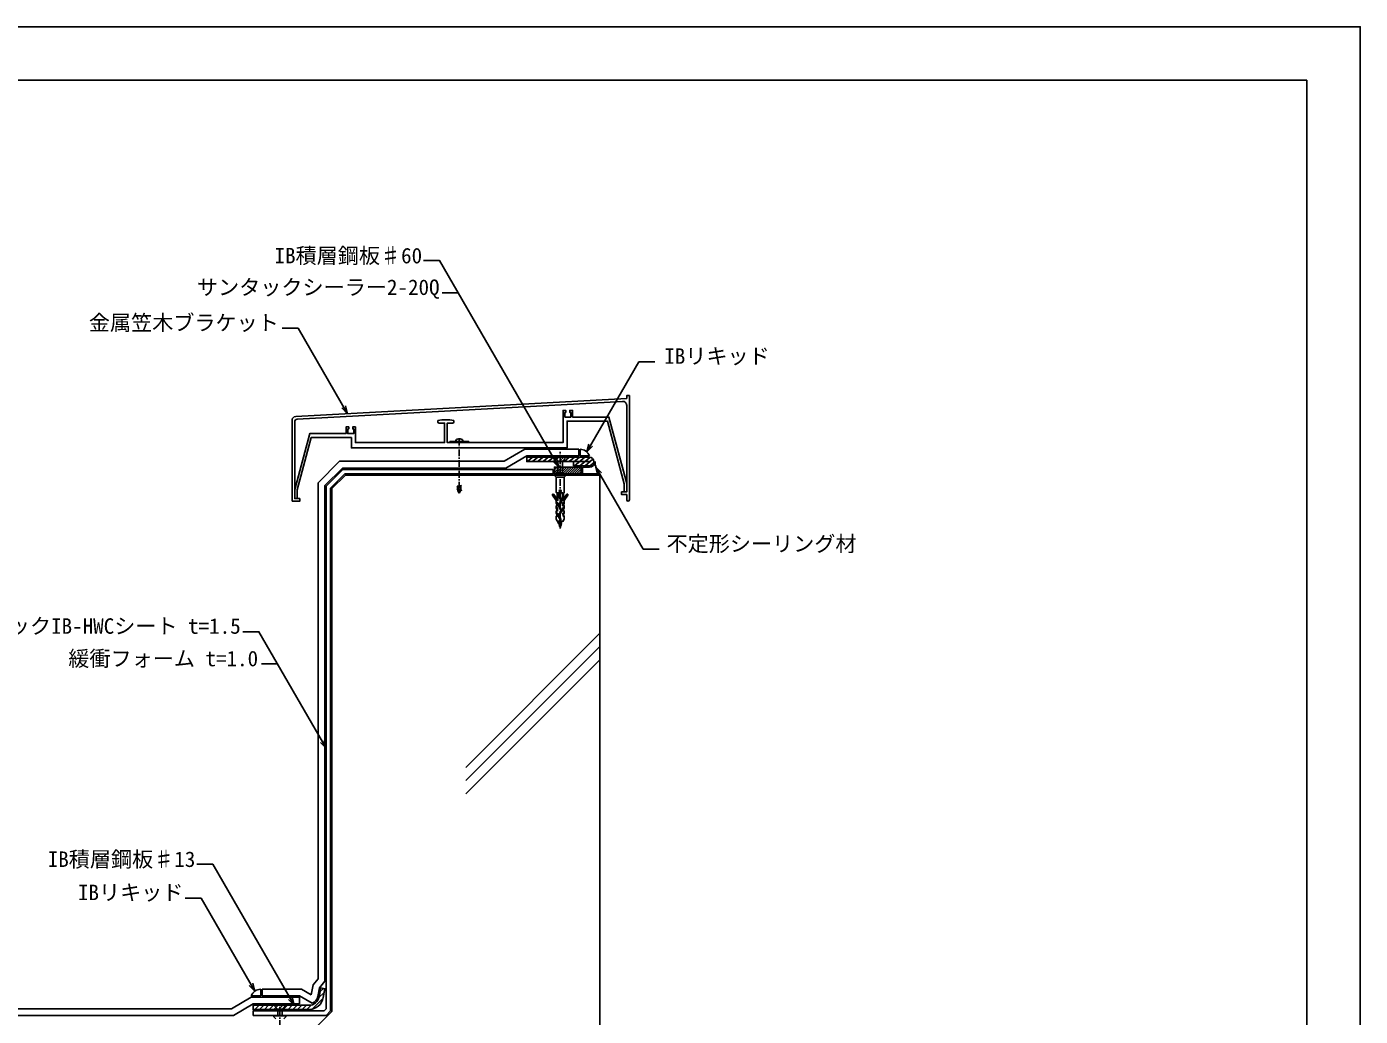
# Model space of a CAD drawing. Units: millimetres on the paper, with parts at other scales. Extents: x -210 to 1470, y -148 to 1040.
# Drawn here: x 475 to 1470, y 301 to 1040 of the extents above; entities that cross this region are included whole.
import ezdxf
from ezdxf.enums import TextEntityAlignment as Align

# ---------------------------------------------------------------- set-up
doc = ezdxf.new("R2010")
doc.units = ezdxf.units.MM
doc.linetypes.add('CHAIN1', pattern=[8, 5, -1, 1, -1])
for name, color, linetype in [('0-1_IBｼｰﾄ', 7, 'Continuous'), ('0-2_IBリキッド', 7, 'Continuous'), ('0-3_シーリング(IBｼﾘｺｰﾝ)', 7, 'Continuous'), ('0-4_ブチルﾃｰﾌﾟ', 4, 'Continuous'), ('0-5_中心線', 1, 'CHAIN1'), ('0-7_図面枠', 7, 'Continuous'), ('0-8_寸法線', 7, 'Continuous'), ('0-9_文字', 5, 'Continuous'), ('0-C_緩衝フォーム', 7, 'Continuous'), ('0-E_躯体', 7, 'Continuous'), ('0-F_輪郭線', 2, 'Continuous'), ('1-0_部材(積層鋼板)', 4, 'Continuous'), ('1-1_部材(ﾋﾞｽ類)', 7, 'Continuous'), ('1-2_鋼材(笠木)', 7, 'Continuous')]:
    doc.layers.add(name, color=color, linetype=linetype)
doc.styles.add('MS Gothic', font='')
doc.styles.get('MS Gothic').set_extended_font_data('MS Gothic')

msp = doc.modelspace()

# ---------------------------------------------------------------- linework, layer by layer
at = {"layer": '0-1_IBｼｰﾄ'}
for p, q in [((708.269, 715.253), (692.216, 699.2)), ((710.34, 710.253), (697.216, 697.129)), ((708.269, 715.253), (830.924, 715.253)), ((710.34, 710.253), (832.264, 710.253)), ((692.216, 329.244), (692.216, 699.2)), ((697.216, 327.424), (697.216, 697.129)), ((688.421, 324.721), (692.216, 329.244)), ((679.666, 321.42), (650.336, 321.42)), ((650.336, 316.42), (650.336, 321.42)), ((687.084, 317.137), (679.666, 321.42)), ((687.084, 317.137), (688.421, 324.721)), ((642.336, 315.42), (627.613, 306.92)), ((643.675, 310.42), (628.953, 301.92)), ((643.675, 310.42), (678.326, 310.42)), ((678.326, 316.42), (650.336, 316.42)), ((687.861, 310.915), (678.326, 316.42)), ((182.549, 306.92), (627.613, 306.92)), ((182.549, 301.92), (628.953, 301.92))]:
    msp.add_line(p, q, dxfattribs=at)
for points in [[(832.264, 710.253), (847.852, 719.253), (886.686, 719.253), (886.686, 724.253), (846.513, 724.253), (830.924, 715.253)], [(691.957, 315.984), (693.112, 322.534), (697.216, 327.424)], [(678.326, 310.42), (678.326, 315.42), (642.336, 315.42)]]:
    msp.add_lwpolyline(points, dxfattribs=at)
msp.add_arc((685.326, 317.153), 6.733, 292.11188, 350, dxfattribs=at)
at = {"layer": '0-2_IBリキッド'}
for p, q in [((887.686, 719.253), (887.686, 724.253)), ((894.686, 719.253), (887.686, 719.253)), ((649.336, 316.42), (649.336, 321.42)), ((649.336, 316.42), (642.336, 316.42))]:
    msp.add_line(p, q, dxfattribs=at)
for centre, start, end in [((887.686, 716.853), 18.92464, 90), ((649.336, 314.02), 90, 161.07536)]:
    msp.add_arc(centre, 7.4, start, end, dxfattribs=at)
at = {"layer": '0-3_シーリング(IBｼﾘｺｰﾝ)'}
msp.add_line((894.686, 710.92), (889.549, 710.92), dxfattribs=at)
msp.add_lwpolyline([(889.549, 710.92), (889.549, 705.92), (902.549, 705.92)], dxfattribs=at)
for centre, radius, start, end in [((894.686, 715.086), 4.167, 270, 0), ((911.472, 714.847), 12.622, 178.91332, 225.01328)]:
    msp.add_arc(centre, radius, start, end, dxfattribs=at)
at = {"layer": '0-4_ブチルﾃｰﾌﾟ'}
for p, q in [((868.549, 710.575), (868.894, 710.92)), ((868.549, 708.807), (870.662, 710.92)), ((868.549, 707.039), (872.43, 710.92)), ((869.197, 705.92), (874.197, 710.92)), ((870.965, 705.92), (875.965, 710.92)), ((872.733, 705.92), (877.733, 710.92)), ((874.501, 705.92), (879.501, 710.92)), ((876.268, 705.92), (881.268, 710.92)), ((878.036, 705.92), (883.036, 710.92)), ((879.804, 705.92), (884.804, 710.92)), ((881.572, 705.92), (886.572, 710.92)), ((883.34, 705.92), (888.34, 710.92)), ((885.107, 705.92), (888.549, 709.361)), ((886.875, 705.92), (888.549, 707.594))]:
    msp.add_line(p, q, dxfattribs=at)
at = {"layer": '0-4_ブチルﾃｰﾌﾟ', "color": 7}
msp.add_lwpolyline([(868.549, 705.92), (888.549, 705.92), (888.549, 710.92), (868.549, 710.92)], close=True, dxfattribs=at)
at = {"layer": '0-5_中心線'}
for p, q in [((797.549, 732.053), (797.549, 691.583)), ((872.852, 665.023), (872.852, 722.387)), ((663.675, 245.352), (663.675, 310.42))]:
    msp.add_line(p, q, dxfattribs=at)
at = {"layer": '0-7_図面枠'}
msp.add_lwpolyline([(1470, -148.5), (1470, 1039.5), (-210, 1039.5), (-210, -148.5)], close=True, dxfattribs=at)
at = {"layer": '0-8_寸法線'}
for p, q in [((796.714, 841.018), (784.714, 841.018)), ((677.305, 814.658), (665.305, 814.658)), ((714.171, 750.805), (677.305, 814.658)), ((892.651, 722.34), (931.474, 789.584)), ((931.474, 789.584), (943.474, 789.584)), ((899.451, 711), (934.766, 649.832)), ((934.766, 649.832), (946.766, 649.832)), ((661.901, 564.122), (649.901, 564.122)), ((613.582, 414.723), (601.582, 414.723)), ((674.378, 309.42), (613.582, 414.723)), ((604.955, 389.462), (592.955, 389.462)), ((645.035, 320.041), (604.955, 389.462))]:
    msp.add_line(p, q, dxfattribs=at)
for points in [[(871.825, 710.92), (782.857, 865.018), (770.857, 865.018)], [(709.928, 755.048), (714.171, 750.805), (712.618, 756.6)], [(896.894, 726.583), (892.651, 722.34), (894.204, 728.135)], [(867.583, 715.162), (871.825, 710.92), (870.272, 716.715)], [(901.004, 705.204), (899.451, 711), (903.693, 706.757)], [(698.216, 501.222), (648.044, 588.122), (636.044, 588.122)], [(693.973, 505.464), (698.216, 501.222), (696.663, 507.017)], [(640.792, 324.284), (645.035, 320.041), (643.482, 325.837)], [(670.135, 313.662), (674.378, 309.42), (672.825, 315.215)]]:
    msp.add_lwpolyline(points, dxfattribs=at)
at = {"layer": '0-C_緩衝フォーム'}
for p, q in [((710.754, 709.253), (698.216, 696.714)), ((710.754, 709.253), (867.549, 709.253)), ((867.549, 709.253), (867.549, 705.92)), ((712.135, 705.92), (701.549, 695.334)), ((712.135, 705.92), (867.549, 705.92)), ((698.216, 306.714), (698.216, 696.714)), ((701.549, 305.334), (701.549, 695.334)), ((696.754, 305.253), (643.675, 305.253)), ((643.675, 305.253), (643.675, 301.92)), ((698.135, 301.92), (643.675, 301.92)), ((696.754, 305.253), (698.216, 306.714)), ((698.135, 301.92), (701.549, 305.334))]:
    msp.add_line(p, q, dxfattribs=at)
at = {"layer": '0-E_躯体'}
for p, q in [((712.549, 704.92), (702.549, 694.92)), ((712.549, 704.92), (902.549, 704.92)), ((902.549, 54.92), (902.549, 704.92)), ((702.549, 304.92), (702.549, 694.92)), ((902.549, 586.94), (802.549, 486.94)), ((902.549, 577.04), (802.549, 477.04)), ((902.549, 567.141), (802.549, 467.141)), ((672.549, 274.92), (702.549, 304.92))]:
    msp.add_line(p, q, dxfattribs=at)
at = {"layer": '0-F_輪郭線'}
msp.add_lwpolyline([(1430, 999.5), (-170, 999.5), (-170, -108.5), (1430, -108.5)], close=True, dxfattribs=at)
at = {"layer": '1-0_部材(積層鋼板)'}
for p, q in [((847.852, 717.9), (848.275, 718.253)), ((848.381, 715.086), (852.179, 718.253)), ((852.285, 715.086), (856.083, 718.253)), ((856.189, 715.086), (859.988, 718.253)), ((860.093, 715.086), (863.892, 718.253)), ((863.998, 715.086), (867.796, 718.253)), ((867.902, 715.086), (871.7, 718.253)), ((875.71, 715.086), (879.509, 718.253)), ((879.614, 715.086), (883.413, 718.253)), ((882.852, 714.531), (887.317, 718.253)), ((883.624, 711.92), (891.221, 718.253)), ((887.529, 711.92), (895.084, 718.218)), ((891.433, 711.92), (897.318, 716.826)), ((895.47, 712.031), (897.55, 713.764)), ((692.79, 315.152), (696.738, 319.101)), ((693.591, 319.489), (696.107, 322.006)), ((643.675, 308.465), (644.63, 309.42)), ((644.999, 306.253), (648.166, 309.42)), ((648.535, 306.253), (651.701, 309.42)), ((652.07, 306.253), (655.237, 309.42)), ((655.606, 306.253), (658.772, 309.42)), ((659.141, 306.253), (662.308, 309.42)), ((666.212, 306.253), (669.379, 309.42)), ((669.748, 306.253), (672.915, 309.42)), ((673.283, 306.253), (676.45, 309.42)), ((676.819, 306.253), (679.986, 309.42)), ((680.354, 306.253), (683.521, 309.42)), ((683.89, 306.253), (687.333, 309.696)), ((687.698, 306.525), (695.953, 314.78))]:
    msp.add_line(p, q, dxfattribs=at)
at = {"layer": '1-0_部材(積層鋼板)', "color": 7}
for points in [[(894.686, 715.086), (847.852, 715.086), (847.852, 718.253), (894.686, 718.253)], [(894.686, 711.92), (882.852, 711.92), (882.852, 715.086)], [(692.942, 315.81), (694.097, 322.36), (697.216, 321.81), (696.061, 315.26)], [(685.326, 306.253), (643.675, 306.253), (643.675, 309.42), (685.326, 309.42)]]:
    msp.add_lwpolyline(points, dxfattribs=at)
at = {"layer": '1-0_部材(積層鋼板)'}
for points in [[(871.806, 715.086), (872.852, 715.958), (875.605, 718.253)], [(662.677, 306.253), (663.675, 307.252), (665.843, 309.42)]]:
    msp.add_lwpolyline(points, dxfattribs=at)
at = {"layer": '1-0_部材(積層鋼板)', "color": 7}
for centre, radius, end in [((894.686, 715.086), 3.167, 90), ((685.326, 317.153), 7.733, 350), ((685.326, 317.153), 10.9, 350)]:
    msp.add_arc(centre, radius, 270, end, dxfattribs=at)
at = {"layer": '1-1_部材(ﾋﾞｽ類)'}
for p, q in [((796.849, 732.053), (798.249, 732.053)), ((804.549, 729.953), (804.549, 729.253)), ((868.352, 718.253), (877.352, 718.253)), ((874.522, 715.423), (871.182, 715.423)), ((871.182, 705.521), (871.182, 715.009)), ((874.522, 715.009), (874.522, 705.521)), ((796.569, 696.155), (796.569, 697.253)), ((797.498, 697.253), (798.529, 697.005)), ((797.973, 697.253), (799.299, 696.934)), ((798.529, 697.005), (798.529, 695.684)), ((799.299, 696.934), (798.529, 696.78)), ((798.618, 697.253), (799.299, 696.934)), ((868.355, 704.92), (877.35, 704.92)), ((875.852, 703.404), (869.852, 703.404)), ((796.569, 696.351), (795.799, 696.165)), ((795.799, 696.165), (799.299, 695.325)), ((795.799, 696.165), (796.569, 695.866)), ((796.569, 694.741), (795.799, 694.556)), ((795.799, 694.556), (796.569, 694.257)), ((796.569, 696.156), (798.529, 695.684)), ((796.569, 695.866), (798.529, 695.395)), ((796.569, 694.545), (796.569, 695.866)), ((796.569, 694.546), (798.529, 694.075)), ((796.569, 694.257), (798.529, 693.786)), ((797.549, 691.583), (798.529, 693.281)), ((798.529, 695.684), (799.299, 695.325)), ((798.529, 695.395), (798.529, 694.074)), ((799.299, 695.325), (798.529, 695.171)), ((798.529, 694.075), (799.299, 693.715)), ((798.529, 693.786), (798.529, 693.281)), ((870.673, 686.916), (870.475, 687.175)), ((872.438, 691.391), (871.869, 689.967)), ((871.892, 689.1), (873.24, 686.192)), ((872.48, 691.406), (871.9, 689.955)), ((871.922, 689.114), (873.27, 686.206)), ((872.485, 689.721), (873.056, 691.148)), ((873.757, 686.438), (872.489, 689.39)), ((872.504, 692.492), (872.504, 691.701)), ((872.516, 689.708), (873.096, 691.159)), ((873.787, 686.451), (872.52, 689.403)), ((872.537, 692.512), (872.537, 691.701)), ((873.168, 691.701), (873.168, 692.512)), ((873.201, 691.701), (873.201, 692.492)), ((875.032, 686.916), (875.23, 687.175)), ((873.229, 678.021), (871.681, 675.099)), ((873.257, 678.004), (871.71, 675.083)), ((873.247, 685.733), (871.879, 682.535)), ((871.887, 681.655), (873.266, 678.591)), ((873.277, 685.72), (871.909, 682.522)), ((871.917, 681.669), (873.296, 678.605)), ((872.264, 674.806), (873.85, 677.774)), ((872.293, 674.79), (873.879, 677.758)), ((872.389, 682.314), (873.76, 685.48)), ((873.844, 678.913), (872.396, 681.926)), ((872.42, 682.301), (873.791, 685.467)), ((873.878, 678.919), (872.426, 681.941)), ((874.025, 670.521), (871.015, 669.47)), ((873.739, 670.521), (871.015, 669.57)), ((871.559, 670.521), (871.645, 670.2)), ((871.682, 673.949), (872.407, 672.582)), ((871.711, 673.964), (872.436, 672.597)), ((873.801, 667.745), (872.161, 667.173)), ((873.801, 667.645), (872.161, 667.073)), ((872.998, 672.914), (872.27, 674.231)), ((873.027, 672.93), (872.299, 674.247)), ((873.486, 668.06), (872.394, 667.406)), ((872.529, 672.224), (872.496, 672.224)), ((872.496, 672.224), (872.516, 670.521)), ((873.326, 667.462), (872.52, 666.935)), ((873.209, 672.224), (873.175, 672.224)), ((873.189, 670.521), (873.209, 672.224)), ((659.175, 309.42), (668.175, 309.42)), ((665.345, 306.59), (662.005, 306.59)), ((662.005, 301.521), (662.005, 306.175)), ((665.345, 306.175), (665.345, 301.521))]:
    msp.add_line(p, q, dxfattribs=at)
for points in [[(804.549, 729.953), (790.549, 729.953), (790.549, 729.253)], [(870.889, 715.716), (868.352, 718.253), (868.352, 718.553), (877.352, 718.553), (877.352, 718.253), (874.815, 715.716)], [(875.893, 703.463), (877.35, 704.92), (877.35, 705.521), (868.355, 705.521), (868.355, 704.92), (869.812, 703.463)], [(869.87, 703.322), (869.87, 691.984), (869.888, 691.984), (869.959, 691.949), (870.03, 691.949), (870.101, 691.913), (870.31, 691.867)], [(875.395, 691.867), (875.603, 691.913), (875.674, 691.949), (875.746, 691.949), (875.817, 691.984), (875.834, 691.984), (875.834, 703.322)], [(795.799, 694.556), (799.299, 693.715), (798.529, 693.561)], [(797.549, 691.583), (796.569, 693.28), (796.569, 694.257)], [(867.104, 690.108), (869.852, 685.91), (869.941, 684.31), (871.008, 684.31), (871.008, 682.088), (869.852, 682.088), (869.941, 680.47), (870.955, 680.47), (870.883, 678.266), (869.852, 678.266), (869.941, 676.648), (870.812, 676.648), (870.741, 674.426), (869.852, 674.426), (869.96, 672.285), (870.602, 670.521), (875.102, 670.521), (875.744, 672.285), (875.852, 674.426), (874.963, 674.426), (874.892, 676.648), (875.763, 676.648), (875.852, 678.266), (874.821, 678.266), (874.75, 680.47), (875.763, 680.47), (875.852, 682.088), (874.697, 682.088), (874.697, 684.31), (875.763, 684.31), (875.852, 685.91), (878.601, 690.108)], [(870.475, 691.664), (870.475, 687.175), (867.827, 690.641)], [(872.504, 691.772), (871.008, 691.772), (871.008, 685.91), (870.741, 685.91), (870.741, 686.663)], [(873.201, 691.772), (874.697, 691.772), (874.697, 685.91), (874.963, 685.91), (874.963, 686.663)], [(877.878, 690.641), (875.23, 687.175), (875.23, 691.664)], [(869.941, 684.31), (869.941, 684.061), (870.243, 683.297), (870.279, 682.088)], [(870.332, 678.266), (870.315, 679.475), (869.941, 680.275), (869.941, 680.47)], [(875.372, 678.266), (875.39, 679.475), (875.763, 680.275), (875.763, 680.47)], [(875.763, 684.31), (875.763, 684.061), (875.461, 683.297), (875.426, 682.088)], [(869.941, 676.648), (869.941, 676.47), (870.386, 675.635), (870.403, 674.426)], [(872.067, 670.521), (871.645, 670.2), (871.015, 669.57), (871.015, 669.47), (871.936, 669.116), (872.394, 667.406), (872.161, 667.173), (872.161, 667.073), (872.52, 666.935), (872.852, 665.696), (873.326, 667.462), (873.801, 667.645), (873.801, 667.745), (873.486, 668.06), (874.145, 670.521), (871.936, 669.116)], [(872.529, 670.521), (872.529, 671.498), (873.175, 671.498), (873.175, 670.521)], [(875.763, 676.648), (875.763, 676.47), (875.319, 675.635), (875.301, 674.426)], [(661.713, 306.882), (659.175, 309.42), (659.175, 309.72), (668.175, 309.72), (668.175, 309.42), (665.638, 306.882)], [(666.716, 299.463), (668.173, 300.92), (668.173, 301.521), (659.178, 301.521), (659.178, 300.92), (660.635, 299.463)]]:
    msp.add_lwpolyline(points, dxfattribs=at)
for centre, radius, start, end in [((796.849, 729.953), 2.1, 90, 180), ((798.249, 729.953), 2.1, 0, 90), ((870.182, 715.009), 1, 0, 45), ((875.522, 715.009), 1, 135, 180), ((869.67, 703.322), 0.2, 0, 45), ((876.034, 703.322), 0.2, 135, 180), ((867.47, 690.368), 0.449, 37.38183, 215.39037), ((870.268, 691.664), 0.207, 360, 78.37519), ((870.241, 686.663), 0.5, 0, 30.42714), ((872.885, 689.56), 1.095, 158.2146, 204.87271), ((872.885, 689.56), 1.062, 158.17187, 204.87271), ((872.852, 693.08), 0.683, 300.64443, 239.35557), ((872.852, 693.08), 0.65, 298.99242, 241.00758), ((871.741, 691.701), 0.763, 335.97512, 0), ((872.885, 689.56), 0.431, 158.20137, 203.23665), ((871.741, 691.701), 0.796, 338.19323, 0), ((872.885, 689.56), 0.398, 158.19323, 203.23665), ((871.741, 691.701), 1.427, 337.19074, 360), ((871.741, 691.701), 1.46, 338.19323, 0), ((875.463, 686.663), 0.5, 149.57286, 180), ((875.437, 691.664), 0.207, 101.62481, 180), ((878.235, 690.368), 0.449, 324.60963, 142.61817), ((872.885, 682.104), 1.095, 156.84042, 204.22194), ((872.885, 682.104), 1.062, 156.84042, 204.22194), ((872.815, 682.128), 0.465, 156.27812, 205.66734), ((872.815, 682.128), 0.431, 156.27812, 205.66734), ((872.762, 678.337), 0.564, 325.90086, 26.66039), ((872.728, 685.955), 0.564, 336.84042, 24.87271), ((872.762, 678.337), 0.597, 326.07565, 26.59167), ((872.728, 685.955), 0.597, 336.84042, 24.87271), ((872.664, 685.955), 1.194, 336.58818, 23.8287), ((872.664, 685.955), 1.228, 336.58818, 23.8287), ((872.797, 678.337), 1.194, 331.85925, 28.78795), ((872.797, 678.337), 1.228, 331.85949, 28.27499), ((872.766, 674.524), 1.228, 152.09899, 207.95156), ((872.766, 674.524), 1.194, 152.09899, 207.95156), ((872.79, 674.524), 0.597, 151.87656, 209.41932), ((872.79, 674.524), 0.564, 151.87656, 209.43109), ((871.733, 672.224), 0.763, 0, 27.95156), ((871.733, 672.224), 0.796, 360, 27.95156), ((871.749, 672.224), 1.427, 0, 28.91197), ((871.749, 672.224), 1.46, 0, 28.91198), ((661.005, 306.175), 1, 0, 45), ((666.345, 306.175), 1, 135, 180)]:
    msp.add_arc(centre, radius, start, end, dxfattribs=at)
at = {"layer": '1-2_鋼材(笠木)'}
for p, q in [((919.316, 759.956), (676.589, 746.759)), ((672.702, 685.44), (672.702, 745.707)), ((781.549, 744.753), (781.549, 745.647)), ((793.549, 745.647), (793.549, 744.753))]:
    msp.add_line(p, q, dxfattribs=at)
for points in [[(675.532, 748.703), (922.486, 762.139), (922.486, 764.253), (924.486, 764.253), (924.486, 686.44)], [(922.486, 686.44), (922.486, 690.44), (918.686, 690.44), (918.686, 692.44), (922.486, 692.44), (922.486, 756.961)], [(792.549, 743.753), (788.549, 743.753), (788.549, 729.253), (875.043, 729.253), (875.043, 753.253), (877.043, 753.253), (877.043, 751.753), (876.343, 751.753), (876.343, 748.253), (880.743, 748.253), (880.743, 751.753), (880.043, 751.753), (880.043, 753.253), (882.043, 753.253), (882.043, 748.253), (909.206, 748.253), (922.486, 698.69), (922.486, 692.44)], [(674.702, 744.762), (674.702, 687.44), (678.502, 687.44), (678.502, 685.44), (672.702, 685.44)], [(922.486, 692.44), (920.586, 692.44), (920.586, 698.44), (908.043, 745.253), (878.043, 745.253), (878.043, 725.253), (717.056, 725.253), (717.056, 732.953), (687.056, 732.953), (676.602, 693.94), (676.602, 687.44), (674.702, 687.44), (674.702, 694.19), (685.893, 735.953), (713.056, 735.953), (713.056, 740.953), (715.056, 740.953), (715.056, 739.453), (714.356, 739.453), (714.356, 735.953), (718.756, 735.953), (718.756, 739.453), (718.056, 739.453), (718.056, 740.953), (720.056, 740.953), (720.056, 729.253), (786.549, 729.253), (786.549, 743.753), (782.549, 743.753)]]:
    msp.add_lwpolyline(points, dxfattribs=at)
for centre, radius, start, end in [((919.486, 756.961), 3, 0, 93.24553), ((675.702, 745.707), 3, 93.24553, 180), ((676.702, 744.762), 2, 93.24553, 180), ((787.549, 716.253), 30, 78.46304, 101.53696), ((782.549, 744.753), 1, 180, 270), ((792.549, 744.753), 1, 270, 0), ((923.486, 686.44), 1, 180, 0)]:
    msp.add_arc(centre, radius, start, end, dxfattribs=at)

# ---------------------------------------------------------------- texts
at = {"layer": '0-9_文字', "color": 7, "style": 'MS Gothic'}
for s, p in [('IB積層鋼板♯60', (659.657, 859.474)), ('サンタックシーラー2-20Q', (601.757, 835.901)), ('金属笠木ブラケット', (521.09, 809.419)), ('IBリキッド', (950.512, 784.527)), ('不定形シーリング材', (952.221, 644.532)), ('サンタックIB-HWCシート t=1.5', (414.103, 583.126)), ('緩衝フォーム t=1.0', (505.746, 558.883)), ('IB積層鋼板♯13', (490.381, 409.179)), ('IBリキッド', (512.942, 384.406))]:
    msp.add_text(s, height=11.55, dxfattribs=at).set_placement(p, align=Align.BOTTOM_LEFT)

doc.saveas('drawing.dxf')
